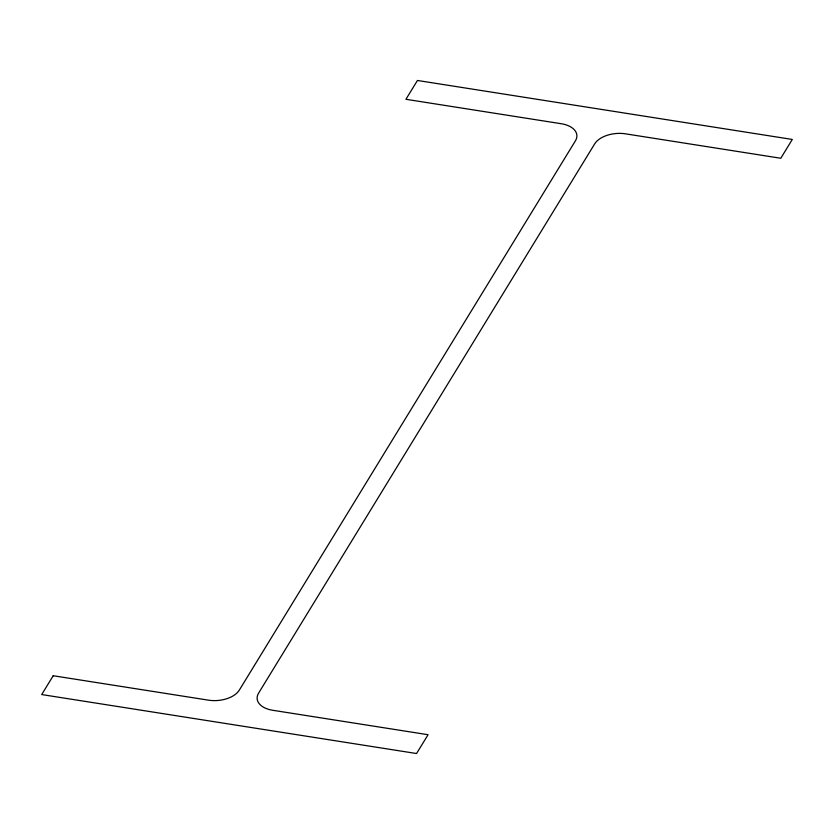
<?xml version="1.0" encoding="UTF-8"?>
<svg xmlns="http://www.w3.org/2000/svg" width="834" height="834" viewBox="0 0 834 834"><rect width="100%" height="100%" fill="white"/><g stroke="black" fill="none" stroke-linecap="round" stroke-linejoin="round"><path stroke-width="1.25" d="M53.209 675.738L41.7 694.555L416.552 753.529L428.071 734.712L272.739 710.276A24.009 13.949 -5.1 0 1 258.603 693.137L594.673 143.896A24.009 13.949 -5.1 0 1 625.458 133.826L780.791 158.262L792.3 139.445L417.448 80.471L405.929 99.288L561.261 123.724A24.009 13.949 -5.1 0 1 575.397 140.863L239.327 690.104A24.009 13.949 -5.1 0 1 208.542 700.174L53.209 675.738"/></g></svg>
